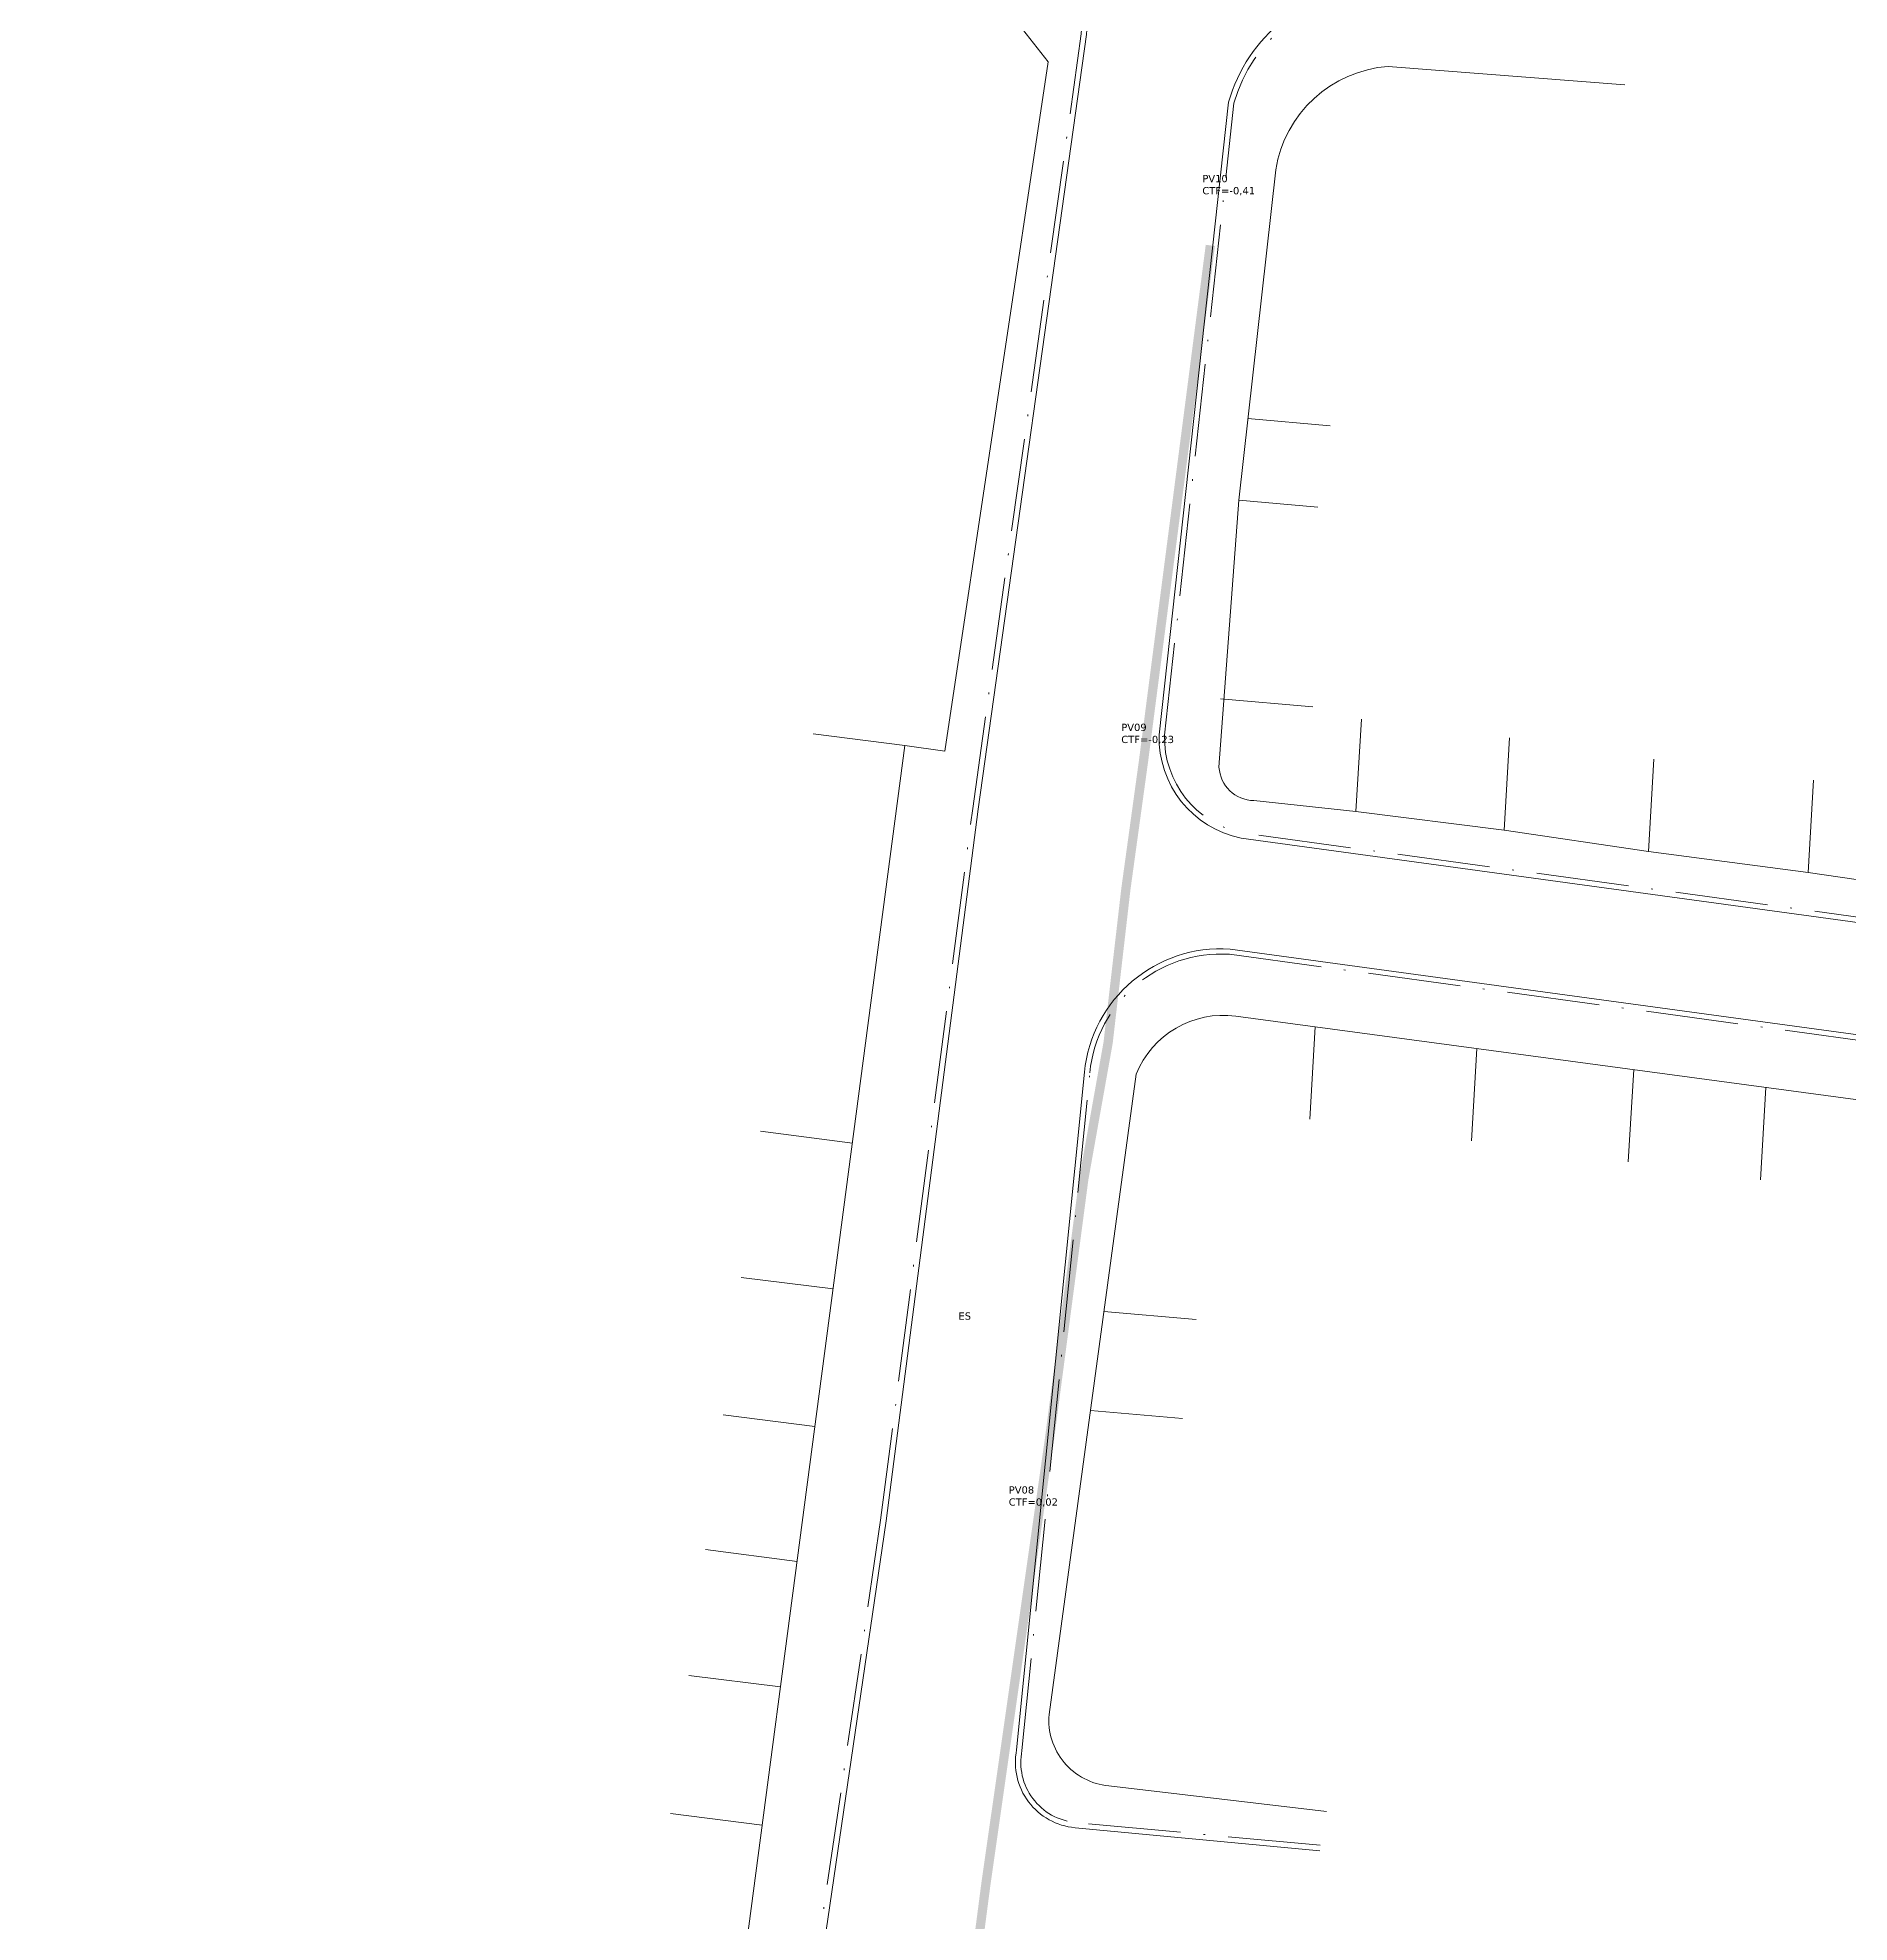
# Model space of a CAD drawing. Extents: x 359101 to 359770, y 7352318 to 7353133.
# Drawn here: x 359250.2 to 359367.7, y 7352946.5 to 7353068.8 of the extents above; entities that cross this region are included whole.
import ezdxf

# ---------------------------------------------------------------- set-up
doc = ezdxf.new("R2010")
doc.units = 0
doc.header["$LTSCALE"] = 2.5
doc.linetypes.add('AVT-LIN-GUIA DE RUA', pattern=[1.44, 0.96, -0.24, 0, -0.24])
for name, color, linetype, lineweight, true_color in [('AVT-LT-CAD-ETIQUETA NUMERO DE CASA', 252, 'Continuous', 0, 0x858585), ('AVT-LT-URB-DIVISA TERRENO OU AL PREDIAL', 251, 'Continuous', 13, 0x5c5c5c), ('AVT-LT-VIA-GUIA', 8, 'AVT-LIN-GUIA DE RUA', 15, 0x6e6e6e), ('AVT-LT-VIA-SARJETA', 253, 'Continuous', 0, 0xa6a6a6)]:
    doc.layers.add(name, color=color, linetype=linetype, lineweight=lineweight, true_color=true_color)
doc.layers.add('LIN - REDE 600 - PLUVIAL', color=24, linetype='Continuous')
doc.styles.get("Standard").update_dxf_attribs({"font": 'arial.ttf'})

msp = doc.modelspace()

# ---------------------------------------------------------------- linework, layer by layer
at = {"layer": 'AVT-LT-URB-DIVISA TERRENO OU AL PREDIAL', "flags": 128}
msp.add_lwpolyline([(359250.19, 7352902.45), (359289.82, 7352897.03), (359306.45, 7353022.88), (359309.05, 7353022.51), (359315.74, 7353067.22), (359312.17, 7353071.79), (359291.59, 7353074.56)], dxfattribs=at)
for points in [[(359353.17, 7353065.73), (359337.81, 7353066.93, 0.348438), (359330.52, 7353060.23), (359328.12, 7353038.79), (359326.83, 7353021.47, 0.388494), (359329.09, 7353019.3), (359335.72, 7353018.59), (359345.34, 7353017.39), (359354.7, 7353016.01), (359365.06, 7353014.63), (359375.28, 7353013.14), (359385.65, 7353011.52), (359396.2, 7353009.78), (359406.4, 7353008.44), (359416.54, 7353006.85), (359425.74, 7353005.56), (359435.3, 7353003.81), (359444.77, 7353002.53), (359455.01, 7353001.53), (359470.62, 7352999.53, 0.35821), (359475.26, 7353002.43), (359477.56, 7353016.22)], [(359470.75, 7352986.12), (359327.92, 7353005.32, 0.343149), (359321.46, 7353001.55), (359315.81, 7352960.02, 0.414333), (359319.68, 7352955.39), (359333.81, 7352953.73)]]:
    msp.add_lwpolyline(points, format="xyb", dxfattribs=at)
at = {"layer": 'AVT-LT-URB-DIVISA TERRENO OU AL PREDIAL', "ltscale": 2.5}
for points in [[(359328.71, 7353044.08), (359334.04, 7353043.62)], [(359328.12, 7353038.79), (359333.24, 7353038.34)], [(359326.94, 7353025.91), (359332.92, 7353025.38)], [(359336.07, 7353024.58), (359335.72, 7353018.59)], [(359306.45, 7353022.88), (359300.5, 7353023.64)], [(359345.69, 7353023.38), (359345.34, 7353017.39)], [(359355.05, 7353022), (359354.7, 7353016.01)], [(359365.41, 7353020.62), (359365.06, 7353014.63)], [(359333.08, 7353004.63), (359332.73, 7352998.64)], [(359343.57, 7353003.22), (359343.22, 7352997.23)], [(359353.74, 7353001.85), (359353.39, 7352995.86)], [(359362.32, 7353000.7), (359361.97, 7352994.71)], [(359303.05, 7352997.09), (359297.09, 7352997.85)], [(359301.79, 7352987.62), (359295.84, 7352988.37)], [(359319.36, 7352986.17), (359325.34, 7352985.64)], [(359300.61, 7352978.7), (359294.66, 7352979.45)], [(359318.49, 7352979.74), (359324.47, 7352979.22)], [(359299.46, 7352969.95), (359293.51, 7352970.71)], [(359298.38, 7352961.8), (359292.43, 7352962.55)], [(359297.2, 7352952.84), (359291.25, 7352953.59)]]:
    msp.add_lwpolyline(points, dxfattribs=at)
at = {"layer": 'AVT-LT-VIA-GUIA', "ltscale": 2.5}
for points in [[(359310.85, 7353018.79), (359317.9, 7353069.05, 0.35924), (359313.42, 7353075.85), (359292.14, 7353078.67)], [(359479.86, 7353016.55), (359476.9, 7353000.35, -0.309394), (359471.98, 7352996.88), (359407.49, 7353006.38), (359328.33, 7353017.21, -0.363198), (359323.3, 7353023.55), (359327.8, 7353064.55, -0.317658), (359336.89, 7353071.83), (359352.05, 7353071.08)], [(359252.16, 7352897.87), (359288.28, 7352892.86, 0.349222), (359293.87, 7352895.9), (359300.1, 7352939.99), (359304.88, 7352972.62), (359310.85, 7353018.79)], [(359333.4, 7352951.53), (359317.52, 7352953.01, -0.445018), (359314.05, 7352957.67), (359318.45, 7353001.65, -0.40431), (359327.51, 7353009.33), (359467.77, 7352990.18, -0.414951), (359473.29, 7352982.91), (359470.85, 7352961.54)]]:
    msp.add_lwpolyline(points, format="xyb", dxfattribs=at)
at = {"layer": 'AVT-LT-VIA-SARJETA', "ltscale": 2.5}
for points in [[(359311.2, 7353018.74), (359318.24, 7353069, 0.36072), (359313.5, 7353076.2), (359292.19, 7353079.01)], [(359480.21, 7353016.49), (359477.24, 7353000.26, -0.312284), (359471.95, 7352996.53), (359407.44, 7353006.03), (359328.27, 7353016.86, -0.364336), (359322.95, 7353023.57), (359327.45, 7353064.61, -0.318964), (359336.89, 7353072.18), (359352.07, 7353071.43)], [(359252.12, 7352897.52), (359288.23, 7352892.52, 0.351285), (359294.21, 7352895.81), (359300.45, 7352939.94), (359305.23, 7352972.58), (359311.2, 7353018.74)], [(359333.37, 7352951.18), (359317.49, 7352952.67, -0.443796), (359313.7, 7352957.72), (359318.1, 7353001.68, -0.404715), (359327.55, 7353009.67), (359467.82, 7352990.53, -0.414763), (359473.64, 7352982.87), (359471.2, 7352961.5)]]:
    msp.add_lwpolyline(points, format="xyb", dxfattribs=at)
at = {"layer": 'LIN - REDE 600 - PLUVIAL', "const_width": 0.6}
msp.add_lwpolyline([(359299.46, 7352849.47), (359301.89, 7352871.76), (359304.31, 7352889.61), (359304.97, 7352895.33), (359305.37, 7352899.31), (359307.09, 7352913.67), (359311.71, 7352949.03), (359315.82, 7352977.78), (359318.06, 7352994.75), (359319.64, 7353003.61), (359320.79, 7353013.56), (359321.93, 7353021.83), (359326.27, 7353055.32)], dxfattribs=at)

# ---------------------------------------------------------------- texts
at = {"layer": 'AVT-LT-CAD-ETIQUETA NUMERO DE CASA', "char_height": 0.47, "attachment_point": 1}
for s, width, heights, insert in [('{\\fVerdana|b0|i0|c0|p34;PV10\\PCTF=-0,41}', 5.0084, [1.44], (359325.75, 7353059.89, -992.87)), ('{\\fVerdana|b0|i0|c0|p34;PV09\\PCTF=-0,23}', 5.0084, [1.44], (359320.49, 7353024.29, -992.87)), ('{\\fVerdana|b0|i0|c0|p34;ES}', 0.47, [0.574], (359309.93, 7352986.1, 410.51)), ('{\\fVerdana|b0|i0|c0|p34;ES}', 0.47, [0.574], (359309.93, 7352986.1, 410.51)), ('{\\fVerdana|b0|i0|c0|p34;PV08\\PCTF=0,02}', 5.0084, [1.44], (359313.19, 7352974.82, -992.87))]:
    msp.add_mtext_dynamic_manual_height_columns(s, width=width, gutter_width=1, heights=heights, dxfattribs=dict(at, insert=insert))

doc.saveas('drawing.dxf')
